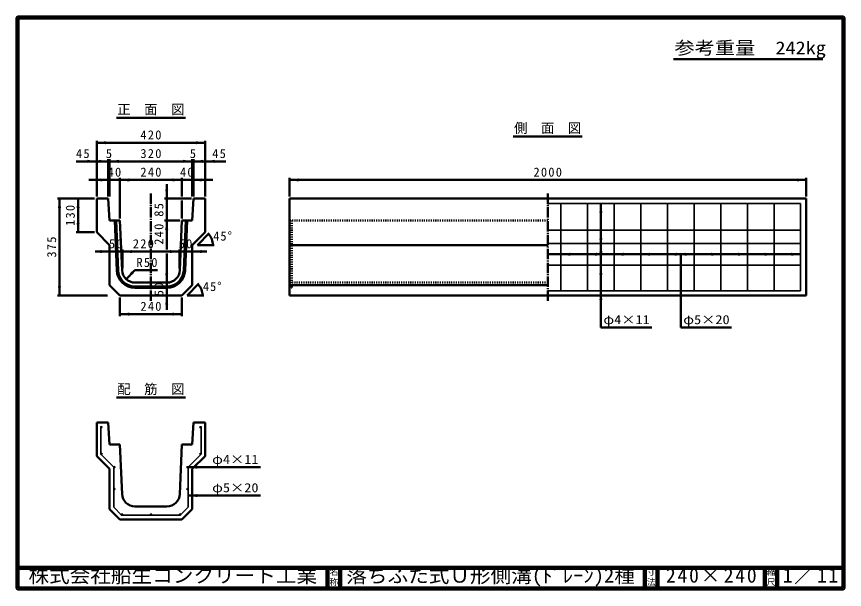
# Model space of a CAD drawing. Units: millimetres, scale not verified. Extents: x 100 to 4105, y 100 to 2870.
import ezdxf
from ezdxf.enums import TextEntityAlignment as Align

# ---------------------------------------------------------------- set-up
doc = ezdxf.new("R2010")
doc.units = ezdxf.units.MM
doc.header["$LTSCALE"] = 5
doc.linetypes.add('USER1', pattern=[13.4, 10, -1.2, 1, -1.2])
doc.linetypes.add('USER2', pattern=[2.2, 1, -1.2])
doc.layers.add('V-nasSTD', color=7, linetype='Continuous', lineweight=50)
doc.styles.add('ＭＳ ゴシック', font='')
doc.styles.get('ＭＳ ゴシック').set_extended_font_data('MS Gothic')

msp = doc.modelspace()

# ---------------------------------------------------------------- hatches: boundary and pattern name
at = {"layer": 'V-nasSTD'}
for points in [[(532.593, 2267.425), (487.593, 2259.925), (532.593, 2252.425)], [(967.593, 2252.425), (1012.593, 2259.925), (967.593, 2267.425)], [(442.593, 2162.425), (487.593, 2169.925), (442.593, 2177.425)], [(498.843, 2162.425), (543.843, 2169.925), (498.843, 2177.425)], [(595.093, 2177.425), (550.093, 2169.925), (595.093, 2162.425)], [(905.093, 2162.425), (950.093, 2169.925), (905.093, 2177.425)], [(1001.343, 2162.425), (956.343, 2169.925), (1001.343, 2177.425)], [(1057.593, 2162.425), (1012.593, 2169.925), (1057.593, 2177.425)], [(505.093, 2072.425), (550.093, 2079.925), (505.093, 2087.425)], [(645.093, 2087.425), (600.093, 2079.925), (645.093, 2072.425)], [(855.093, 2072.425), (900.093, 2079.925), (855.093, 2087.425)], [(995.093, 2072.425), (950.093, 2079.925), (995.093, 2087.425)], [(1464.869, 2087.425), (1419.869, 2079.925), (1464.869, 2072.425)], [(3874.869, 2072.425), (3919.869, 2079.925), (3874.869, 2087.425)], [(818.843, 2034.925), (826.343, 1989.925), (833.843, 2034.925)], [(315.093, 1944.925), (307.593, 1989.925), (300.093, 1944.925)], [(405.093, 1944.925), (397.593, 1989.925), (390.093, 1944.925)], [(2919.244, 1921.709), (2926.744, 1966.709), (2934.244, 1921.709)], [(833.843, 1838.675), (826.343, 1883.675), (818.843, 1838.675)], [(390.093, 1872.425), (397.593, 1827.425), (405.093, 1872.425)], [(2919.244, 1791.951), (2926.744, 1836.951), (2934.244, 1791.951)], [(2919.244, 1728.209), (2926.744, 1773.209), (2934.244, 1728.209)], [(505.093, 1726.175), (550.093, 1733.675), (505.093, 1741.175)], [(657.593, 1741.175), (612.593, 1733.675), (657.593, 1726.175)], [(842.593, 1726.175), (887.593, 1733.675), (842.593, 1741.175)], [(995.093, 1741.175), (950.093, 1733.675), (995.093, 1726.175)], [(2778.494, 1713.13), (2733.494, 1720.63), (2778.494, 1728.13)], [(2907.244, 1713.13), (2862.244, 1720.63), (2907.244, 1728.13)], [(3036.244, 1713.13), (2991.244, 1720.63), (3036.244, 1728.13)], [(3164.994, 1713.13), (3119.994, 1720.63), (3164.994, 1728.13)], [(3293.744, 1713.13), (3248.744, 1720.63), (3293.744, 1728.13)], [(3332.744, 1728.13), (3377.744, 1720.63), (3332.744, 1713.13)], [(3461.494, 1728.13), (3506.494, 1720.63), (3461.494, 1713.13)], [(3590.244, 1728.13), (3635.244, 1720.63), (3590.244, 1713.13)], [(3719.244, 1728.13), (3764.244, 1720.63), (3719.244, 1713.13)], [(3847.994, 1728.13), (3892.994, 1720.63), (3847.994, 1713.13)], [(2919.244, 1623.05), (2926.744, 1668.05), (2934.244, 1623.05)], [(2919.244, 1622.55), (2926.744, 1667.55), (2934.244, 1622.55)], [(656.159, 1637.847), (629.642, 1600.724), (666.765, 1627.241)], [(818.843, 1628.675), (826.343, 1583.675), (833.843, 1628.675)], [(300.093, 1566.175), (307.593, 1521.175), (315.093, 1566.175)], [(2919.244, 1499.175), (2926.744, 1544.175), (2934.244, 1499.175)], [(833.843, 1476.175), (826.343, 1521.175), (818.843, 1476.175)], [(645.093, 1438.675), (600.093, 1431.175), (645.093, 1423.675)], [(855.093, 1423.675), (900.093, 1431.175), (855.093, 1438.675)], [(507.593, 884.416, 1), (513.593, 884.416, 1)], [(992.593, 884.416, 1), (986.593, 884.416, 1)], [(507.593, 754.658, 0.09841), (507.821, 753.511, 0.10443), (508.522, 752.488, 0.81584), (513.351, 755.838, 0.81584)], [(991.763, 752.586, 0.09273), (992.365, 753.511, 0.09841), (992.593, 754.658, 0.82554), (986.808, 755.774, 0.82554)], [(570.093, 690.916, 1), (576.093, 690.916, 0.41421), (573.093, 693.916, 0.41421)], [(930.093, 690.916, 1), (924.093, 690.916, 1)], [(975.093, 698.416), (930.093, 690.916), (975.093, 683.416)], [(570.093, 585.757, 1), (576.093, 585.757, 1)], [(930.093, 585.757, 1), (924.093, 585.757, 1)], [(975.093, 561.444), (930.093, 553.944), (975.093, 546.444)], [(607.499, 459.761, 0.0985), (608.472, 459.11, 0.09848), (609.62, 458.882, 0.82068), (610.768, 464.654, 0.82068)], [(750.093, 458.882, 1), (750.093, 464.882, 1)], [(890.566, 458.882, 0.09848), (891.714, 459.11, 0.0985), (892.688, 459.761, 0.82068), (889.418, 464.654, 0.82068)]]:
    msp.add_hatch(color=256, dxfattribs=at).paths.add_polyline_path(points)

# ---------------------------------------------------------------- linework, layer by layer
at = {"layer": 'V-nasSTD', "lineweight": 100}
for p, q in [((105, 2865), (105, 105)), ((4100, 2865), (105, 2865)), ((4100, 105), (4100, 2865)), ((105, 205), (4100, 205)), ((1605, 205), (1605, 105)), ((1665, 205), (1665, 105)), ((3140, 205), (3140, 105)), ((3200, 205), (3200, 105)), ((3720, 205), (3720, 105)), ((3780, 205), (3780, 105)), ((105, 105), (4100, 105))]:
    msp.add_line(p, q, dxfattribs=at)
at = {"layer": 'V-nasSTD'}
for p, q in [((3278.536, 2664.753), (4000.536, 2664.753)), ((583.093, 2379.925), (917.093, 2379.925)), ((2502.869, 2289.925), (2836.869, 2289.925)), ((487.593, 2269.925), (487.593, 1999.925)), ((1012.593, 2259.925), (487.593, 2259.925)), ((1012.593, 2269.925), (1012.593, 1999.925)), ((487.593, 2169.925), (387.593, 2169.925)), ((543.843, 2169.925), (487.593, 2169.925)), ((543.843, 2179.925), (543.843, 1999.925)), ((550.093, 2169.925), (543.843, 2169.925)), ((550.093, 2179.925), (550.093, 1999.925)), ((950.093, 2169.925), (550.093, 2169.925)), ((950.093, 2179.925), (950.093, 1999.925)), ((950.093, 2169.925), (956.343, 2169.925)), ((956.343, 2179.925), (956.343, 1999.925)), ((956.343, 2169.925), (1012.593, 2169.925)), ((1012.593, 2169.925), (1112.593, 2169.925)), ((600.093, 2089.925), (600.093, 1893.675)), ((900.093, 2089.925), (900.093, 1999.925)), ((1419.869, 2089.925), (1419.869, 1999.925)), ((3919.869, 2089.925), (3919.869, 1999.925)), ((550.093, 2079.925), (450.093, 2079.925)), ((600.093, 2079.925), (550.093, 2079.925)), ((900.093, 2079.925), (600.093, 2079.925)), ((826.343, 1989.925), (826.343, 2059.925)), ((900.093, 2079.925), (950.093, 2079.925)), ((950.093, 2079.925), (1050.093, 2079.925)), ((3919.869, 2079.925), (1419.869, 2079.925)), ((297.593, 1989.925), (477.593, 1989.925)), ((307.593, 1989.925), (307.593, 1521.175)), ((397.593, 1989.925), (397.593, 1827.425)), ((487.593, 1989.925), (487.593, 1827.425)), ((543.843, 1989.925), (487.593, 1989.925)), ((543.843, 1989.925), (550.093, 1883.675)), ((816.343, 1989.925), (946.343, 1989.925)), ((826.343, 1989.925), (826.343, 1883.675)), ((900.093, 1979.925), (900.093, 1893.675)), ((956.343, 1989.925), (950.093, 1883.675)), ((1012.593, 1989.925), (956.343, 1989.925)), ((1012.593, 1827.425), (1012.593, 1989.925)), ((1419.869, 1989.925), (1419.869, 1521.175)), ((3919.869, 1989.925), (1419.869, 1989.925)), ((2926.744, 1966.709), (2926.744, 1366.709)), ((3919.869, 1521.175), (3919.869, 1989.925)), ((600.093, 1883.675), (550.093, 1883.675)), ((575.071, 1883.675), (585.119, 1642.532)), ((581.327, 1883.675), (591.364, 1642.793)), ((600.093, 1883.675), (610.097, 1643.573)), ((816.343, 1883.675), (890.093, 1883.675)), ((826.343, 1883.675), (826.343, 1743.675)), ((890.089, 1643.573), (900.093, 1883.675)), ((950.093, 1883.675), (900.093, 1883.675)), ((908.823, 1642.793), (918.859, 1883.675)), ((915.067, 1642.532), (925.115, 1883.675)), ((387.593, 1827.425), (477.593, 1827.425)), ((487.593, 1827.425), (550.093, 1764.925)), ((950.093, 1764.925), (1012.593, 1827.425)), ((1032.546, 1822.378), (975.093, 1764.925)), ((550.093, 1571.175), (550.093, 1764.925)), ((950.093, 1571.175), (950.093, 1764.925)), ((975.093, 1764.925), (1056.343, 1764.925)), ((2669.869, 1764.925), (1419.869, 1764.925)), ((550.093, 1733.675), (480.093, 1733.675)), ((550.093, 1733.675), (612.593, 1733.675)), ((612.593, 1743.675), (612.593, 1653.675)), ((612.593, 1733.675), (887.593, 1733.675)), ((826.343, 1723.675), (826.343, 1583.675)), ((887.593, 1743.675), (887.593, 1653.675)), ((887.593, 1733.675), (950.093, 1733.675)), ((950.093, 1733.675), (1020.093, 1733.675)), ((3892.994, 1720.63), (2669.869, 1720.63)), ((3313.244, 1720.63), (3313.244, 1366.709)), ((629.642, 1600.724), (672.069, 1643.151)), ((782.069, 1643.151), (672.069, 1643.151)), ((550.093, 1571.175), (600.093, 1521.175)), ((672.543, 1583.675), (827.643, 1583.675)), ((672.543, 1564.925), (827.643, 1564.925)), ((826.343, 1583.675), (826.343, 1521.175)), ((900.093, 1521.175), (950.093, 1571.175)), ((982.546, 1578.628), (925.093, 1521.175)), ((2669.869, 1571.175), (1419.869, 1571.175)), ((672.543, 1558.675), (827.643, 1558.675)), ((297.593, 1521.175), (540.093, 1521.175)), ((600.093, 1521.175), (900.093, 1521.175)), ((600.093, 1511.175), (600.093, 1421.175)), ((826.343, 1521.175), (826.343, 1451.175)), ((900.093, 1511.175), (900.093, 1421.175)), ((925.093, 1521.175), (1006.343, 1521.175)), ((1419.869, 1521.175), (3919.869, 1521.175)), ((600.093, 1431.175), (900.093, 1431.175)), ((2926.744, 1366.709), (3172.744, 1366.709)), ((3313.244, 1366.709), (3559.244, 1366.709)), ((583.093, 1027.632), (917.093, 1027.632)), ((487.593, 907.632), (487.593, 745.132)), ((543.843, 907.632), (487.593, 907.632)), ((543.843, 907.632), (550.093, 801.382)), ((956.343, 907.632), (950.093, 801.382)), ((1012.593, 907.632), (956.343, 907.632)), ((1012.593, 745.132), (1012.593, 907.632)), ((600.093, 801.382), (550.093, 801.382)), ((600.093, 801.382), (610.097, 561.28)), ((890.089, 561.28), (900.093, 801.382)), ((950.093, 801.382), (900.093, 801.382)), ((487.593, 745.132), (550.093, 682.632)), ((950.093, 682.632), (1012.593, 745.132)), ((550.093, 488.882), (550.093, 682.632)), ((930.093, 690.916), (1280.093, 690.916)), ((950.093, 488.882), (950.093, 682.632)), ((930.093, 553.944), (1280.093, 553.944)), ((550.093, 488.882), (600.093, 438.882)), ((672.543, 501.382), (827.643, 501.382)), ((900.093, 438.882), (950.093, 488.882)), ((600.093, 438.882), (900.093, 438.882))]:
    msp.add_line(p, q, dxfattribs=at)
at = {"layer": 'V-nasSTD', "linetype": 'USER1'}
for p, q in [((750.093, 2014.925), (750.093, 1496.175)), ((2669.869, 2014.925), (2669.869, 1496.175))]:
    msp.add_line(p, q, dxfattribs=at)
at = {"layer": 'V-nasSTD', "lineweight": 35}
for p, q in [((3892.994, 1966.709), (2669.869, 1966.709)), ((2733.494, 1966.709), (2733.494, 1544.175)), ((2862.244, 1966.709), (2862.244, 1544.175)), ((2991.244, 1966.709), (2991.244, 1544.175)), ((3119.994, 1966.709), (3119.994, 1544.175)), ((3248.744, 1966.709), (3248.744, 1544.175)), ((3377.744, 1966.709), (3377.744, 1544.175)), ((3506.494, 1966.709), (3506.494, 1544.175)), ((3635.244, 1966.709), (3635.244, 1544.175)), ((3764.244, 1966.709), (3764.244, 1544.175)), ((3892.994, 1966.709), (3892.994, 1544.175)), ((3892.994, 1836.951), (2669.869, 1836.951)), ((3892.994, 1773.209), (2669.869, 1773.209)), ((3892.994, 1668.05), (2669.869, 1668.05)), ((3892.994, 1544.175), (2669.869, 1544.175)), ((507.593, 887.416), (507.593, 753.416)), ((992.593, 753.416), (992.593, 887.416)), ((507.593, 753.416), (570.093, 690.916)), ((930.093, 690.916), (992.593, 753.416)), ((570.093, 690.916), (570.093, 497.166)), ((930.093, 497.166), (930.093, 690.916)), ((570.093, 497.166), (608.377, 458.882)), ((891.809, 458.882), (930.093, 497.166)), ((608.377, 458.882), (891.809, 458.882))]:
    msp.add_line(p, q, dxfattribs=at)
at = {"layer": 'V-nasSTD', "linetype": 'USER2'}
for p, q in [((2669.869, 1883.675), (1419.869, 1883.675)), ((1432.369, 1883.675), (1432.369, 1558.675)), ((2669.869, 1583.675), (1419.869, 1583.675)), ((1419.869, 1558.675), (1432.369, 1558.675))]:
    msp.add_line(p, q, dxfattribs=at)
at = {"layer": 'V-nasSTD', "lineweight": 13}
msp.add_lwpolyline([(100, 100), (100, 2870), (4105, 2870), (4105, 100)], close=True, dxfattribs=at)
at = {"layer": 'V-nasSTD', "lineweight": 35}
for centre in [(510.593, 884.416), (989.593, 884.416), (510.593, 754.658), (989.593, 754.658), (573.093, 690.916), (927.093, 690.916), (573.093, 585.757), (927.093, 585.757), (609.62, 461.882), (750.093, 461.882), (890.566, 461.882)]:
    msp.add_circle(centre, 3, dxfattribs=at)
at = {"layer": 'V-nasSTD'}
for centre, radius, start, end in [((975.093, 1764.925), 75, 0, 45), ((672.543, 1646.175), 87.5, 182.38594, 270), ((672.543, 1646.175), 81.25, 182.38594, 270), ((672.543, 1646.175), 62.5, 182.38594, 270), ((827.643, 1646.175), 62.5, 270, 357.61406), ((827.643, 1646.175), 81.25, 270, 357.61406), ((827.643, 1646.175), 87.5, 270, 357.61406), ((925.093, 1521.175), 75, 0, 45), ((672.543, 563.882), 62.5, 182.38594, 270), ((827.643, 563.882), 62.5, 270, 357.61406)]:
    msp.add_arc(centre, radius, start, end, dxfattribs=at)

# ---------------------------------------------------------------- texts
at = {"layer": 'V-nasSTD', "style": 'ＭＳ ゴシック'}
for s, height, width, p in [('参考重量\u3000242kg', 62.32, 1.15, (3282.536, 2749.753)), ('φ4×11', 43.99, 1.15, (2938.744, 1426.709)), ('φ5×20', 43.99, 1.15, (3325.244, 1426.709)), ('φ4×11', 43.99, 1.15, (1046.093, 750.916)), ('φ5×20', 43.99, 1.15, (1046.093, 613.944)), ('株式会社船生コンクリート工業', 69.65, 1.05, (157.5, 202.5)), ('落ちふた式Ｕ形側溝(ﾄﾞﾚｰﾝ)2種', 69.65, 1.05, (1695, 202.5))]:
    msp.add_text(s, height=height, dxfattribs=dict(at, width=width)).set_placement(p, align=Align.TOP_LEFT)
for s, height, p in [('正\u3000面\u3000図', 47.65, (587.089, 2444.925)), ('側\u3000面\u3000図', 47.65, (2506.865, 2354.925)), ('5', 43.99, (531.968, 2229.921)), ('5', 43.99, (938.218, 2229.921)), ('配\u3000筋\u3000図', 47.65, (587.089, 1092.632)), ('名', 30.79, (1613.982, 200.999)), ('寸', 30.79, (3148.982, 200.999)), ('縮', 30.79, (3728.982, 200.999)), ('称', 30.79, (1613.976, 151.01)), ('法', 30.79, (3148.976, 151.01)), ('尺', 30.79, (3728.976, 151.01))]:
    msp.add_text(s, height=height, dxfattribs=at).set_placement(p, align=Align.TOP_LEFT)
at = {"layer": 'V-nasSTD', "attachment_point": 1, "style": 'ＭＳ ゴシック'}
for s, insert, char_height in [('\\T1.2;420', (699.106, 2319.925), 43.99), ('\\T1.2;45', (387.593, 2229.925), 43.99), ('\\T1.2;320', (699.106, 2229.925), 43.99), ('\\T1.2;45', (1046.593, 2229.925), 43.99), ('\\T1.2;40', (540.535, 2139.925), 43.99), ('\\T1.2;240', (699.106, 2139.925), 43.99), ('\\T1.2;40', (890.535, 2139.925), 43.99), ('\\T1.2;2000', (2600.763, 2139.925), 43.99), ('\\T1.15;45°', (1051.674, 1830.592), 43.99), ('\\T1.2;50', (546.785, 1793.675), 43.99), ('\\T1.2;220', (662.593, 1793.675), 43.99), ('\\T1.2;50', (884.285, 1793.675), 43.99), ('\\T1.2;R50', (680.069, 1703.151), 43.99), ('\\T1.15;45°', (1001.674, 1586.842), 43.99), ('\\T1.2;240', (699.106, 1491.175), 43.99), ('\\T1.18;240×240', (3241.581, 202.508), 69.65), ('\\T1.16;1／11', (3807.033, 202.582), 69.65)]:
    msp.add_mtext(s, dxfattribs=dict(at, insert=insert, char_height=char_height))
at = {"layer": 'V-nasSTD', "char_height": 43.99, "attachment_point": 1, "rotation": 90, "style": 'ＭＳ ゴシック'}
for s, insert in [('\\T1.2;85', (766.343, 1902.079)), ('\\T1.2;130', (337.593, 1857.688)), ('\\T1.2;240', (766.343, 1766.675)), ('\\T1.2;375', (247.593, 1704.563)), ('\\T1.2;50', (766.343, 1517.704))]:
    msp.add_mtext(s, dxfattribs=dict(at, insert=insert))

doc.saveas('drawing.dxf')
